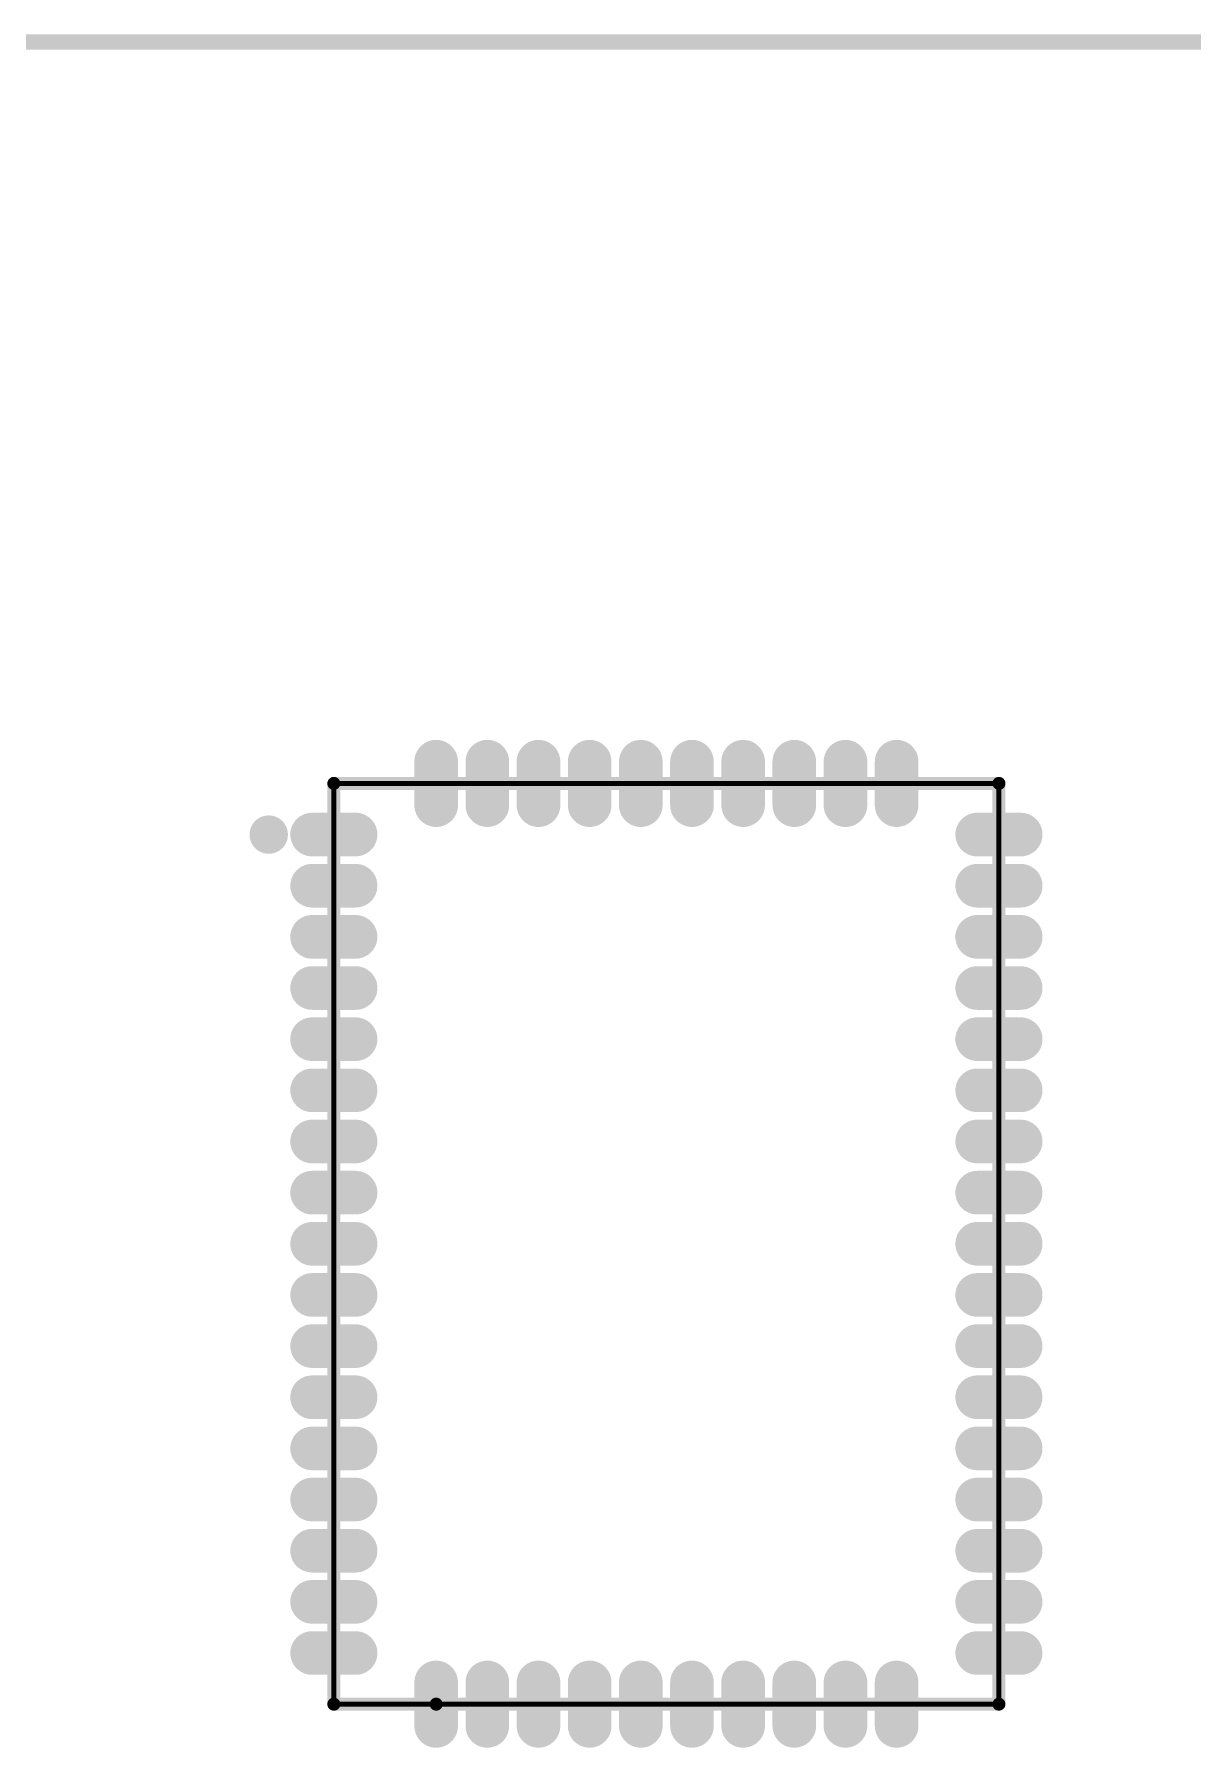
# Model space of a CAD drawing. Header units: millimetres. Extents: x 25 to 178, y 46 to 106.
# Drawn here: x 124.24 to 146.89, y 72.19 to 105.69 of the extents above; entities that cross this region are included whole.
import ezdxf

# ---------------------------------------------------------------- set-up
doc = ezdxf.new("R2010")
doc.units = ezdxf.units.MM
for name, color, linetype in [('KeepOutLayer', 6, 'Continuous'), ('Mechanical13', 56, 'Continuous'), ('TopLayer', 1, 'Continuous'), ('TopOverlay', 2, 'Continuous'), ('TopPaste', 8, 'Continuous'), ('TopSolder', 216, 'Continuous')]:
    doc.layers.add(name, color=color, linetype=linetype)

# ---------------------------------------------------------------- blocks, each defined once
blk = doc.blocks.new('BTM524_6')
at = {"layer": 'Mechanical13', "const_width": 0.1}
for points in [[(-6.5, -9), (-6.5, 9)], [(-6.5, 9), (-4.5, 9)], [(-4.5, 9), (6.5, 9)], [(6.5, -9), (6.5, 9)], [(-6.5, -9), (6.5, -9)]]:
    blk.add_lwpolyline(points, dxfattribs=at)
at = {"layer": 'Mechanical13', "const_width": 0.05}
for points in [[(-6.525, 9, 1), (-6.475, 9, 1)], [(-6.525, 9, 1), (-6.475, 9, 1)], [(-4.525, 9, 1), (-4.475, 9, 1)], [(-4.525, 9, 1), (-4.475, 9, 1)], [(6.475, 9, 1), (6.525, 9, 1)], [(6.475, 9, 1), (6.525, 9, 1)], [(-6.525, -9, 1), (-6.475, -9, 1)], [(-6.525, -9, 1), (-6.475, -9, 1)], [(6.475, -9, 1), (6.525, -9, 1)], [(6.475, -9, 1), (6.525, -9, 1)]]:
    blk.add_lwpolyline(points, format="xyb", close=True, dxfattribs=at)
at = {"layer": 'TopLayer', "const_width": 0.65}
for points in [[(-4.5, 9.425), (-4.5, 8.575)], [(-3.5, 9.425), (-3.5, 8.575)], [(-2.5, 9.425), (-2.5, 8.575)], [(-1.5, 9.425), (-1.5, 8.575)], [(-0.5, 9.425), (-0.5, 8.575)], [(0.5, 9.425), (0.5, 8.575)], [(1.5, 9.425), (1.5, 8.575)], [(2.5, 9.425), (2.5, 8.575)], [(3.5, 9.425), (3.5, 8.575)], [(4.5, 9.425), (4.5, 8.575)], [(-6.925, 8), (-6.075, 8)], [(6.075, 8), (6.925, 8)], [(-6.925, 7), (-6.075, 7)], [(6.075, 7), (6.925, 7)], [(-6.925, 6), (-6.075, 6)], [(6.075, 6), (6.925, 6)], [(-6.925, 5), (-6.075, 5)], [(6.075, 5), (6.925, 5)], [(-6.925, 4), (-6.075, 4)], [(6.075, 4), (6.925, 4)], [(-6.925, 3), (-6.075, 3)], [(6.075, 3), (6.925, 3)], [(-6.925, 2), (-6.075, 2)], [(6.075, 2), (6.925, 2)], [(-6.925, 1), (-6.075, 1)], [(6.075, 1), (6.925, 1)], [(-6.925, 0), (-6.075, 0)], [(6.075, 0), (6.925, 0)], [(-6.925, -1), (-6.075, -1)], [(6.075, -1), (6.925, -1)], [(-6.925, -2), (-6.075, -2)], [(6.075, -2), (6.925, -2)], [(-6.925, -3), (-6.075, -3)], [(6.075, -3), (6.925, -3)], [(-6.925, -4), (-6.075, -4)], [(6.075, -4), (6.925, -4)], [(-6.925, -5), (-6.075, -5)], [(6.075, -5), (6.925, -5)], [(-6.925, -6), (-6.075, -6)], [(6.075, -6), (6.925, -6)], [(-6.925, -7), (-6.075, -7)], [(6.075, -7), (6.925, -7)], [(-6.925, -8), (-6.075, -8)], [(6.075, -8), (6.925, -8)], [(-4.5, -8.575), (-4.5, -9.425)], [(-3.5, -8.575), (-3.5, -9.425)], [(-2.5, -8.575), (-2.5, -9.425)], [(-1.5, -8.575), (-1.5, -9.425)], [(-0.5, -8.575), (-0.5, -9.425)], [(0.5, -8.575), (0.5, -9.425)], [(1.5, -8.575), (1.5, -9.425)], [(2.5, -8.575), (2.5, -9.425)], [(3.5, -8.575), (3.5, -9.425)], [(4.5, -8.575), (4.5, -9.425)]]:
    blk.add_lwpolyline(points, dxfattribs=at)
at = {"layer": 'TopLayer', "const_width": 0.325}
for points in [[(-4.663, 9.425, 1), (-4.338, 9.425, 1)], [(-3.662, 9.425, 1), (-3.338, 9.425, 1)], [(-2.662, 9.425, 1), (-2.338, 9.425, 1)], [(-1.662, 9.425, 1), (-1.338, 9.425, 1)], [(-0.662, 9.425, 1), (-0.337, 9.425, 1)], [(0.338, 9.425, 1), (0.663, 9.425, 1)], [(1.338, 9.425, 1), (1.663, 9.425, 1)], [(2.338, 9.425, 1), (2.663, 9.425, 1)], [(3.338, 9.425, 1), (3.663, 9.425, 1)], [(4.338, 9.425, 1), (4.663, 9.425, 1)], [(-4.663, 8.575, 1), (-4.338, 8.575, 1)], [(-3.662, 8.575, 1), (-3.338, 8.575, 1)], [(-2.662, 8.575, 1), (-2.338, 8.575, 1)], [(-1.662, 8.575, 1), (-1.338, 8.575, 1)], [(-0.662, 8.575, 1), (-0.337, 8.575, 1)], [(0.338, 8.575, 1), (0.663, 8.575, 1)], [(1.338, 8.575, 1), (1.663, 8.575, 1)], [(2.338, 8.575, 1), (2.663, 8.575, 1)], [(3.338, 8.575, 1), (3.663, 8.575, 1)], [(4.338, 8.575, 1), (4.663, 8.575, 1)], [(-7.087, 8, 1), (-6.763, 8, 1)], [(-6.238, 8, 1), (-5.913, 8, 1)], [(5.913, 8, 1), (6.238, 8, 1)], [(6.763, 8, 1), (7.088, 8, 1)], [(-7.087, 7, 1), (-6.763, 7, 1)], [(-6.238, 7, 1), (-5.913, 7, 1)], [(5.913, 7, 1), (6.238, 7, 1)], [(6.763, 7, 1), (7.088, 7, 1)], [(-7.087, 6, 1), (-6.763, 6, 1)], [(-6.238, 6, 1), (-5.913, 6, 1)], [(5.913, 6, 1), (6.238, 6, 1)], [(6.763, 6, 1), (7.088, 6, 1)], [(-7.087, 5, 1), (-6.763, 5, 1)], [(-6.238, 5, 1), (-5.913, 5, 1)], [(5.913, 5, 1), (6.238, 5, 1)], [(6.763, 5, 1), (7.088, 5, 1)], [(-7.087, 4, 1), (-6.763, 4, 1)], [(-6.238, 4, 1), (-5.913, 4, 1)], [(5.913, 4, 1), (6.238, 4, 1)], [(6.763, 4, 1), (7.088, 4, 1)], [(-7.087, 3, 1), (-6.763, 3, 1)], [(-6.238, 3, 1), (-5.913, 3, 1)], [(5.913, 3, 1), (6.238, 3, 1)], [(6.763, 3, 1), (7.088, 3, 1)], [(-7.087, 2, 1), (-6.763, 2, 1)], [(-6.238, 2, 1), (-5.913, 2, 1)], [(5.913, 2, 1), (6.238, 2, 1)], [(6.763, 2, 1), (7.088, 2, 1)], [(-7.087, 1, 1), (-6.763, 1, 1)], [(-6.238, 1, 1), (-5.913, 1, 1)], [(5.913, 1, 1), (6.238, 1, 1)], [(6.763, 1, 1), (7.088, 1, 1)], [(-7.087, 0, 1), (-6.763, 0, 1)], [(-6.238, 0, 1), (-5.913, 0, 1)], [(5.913, 0, 1), (6.238, 0, 1)], [(6.763, 0, 1), (7.088, 0, 1)], [(-7.087, -1, 1), (-6.763, -1, 1)], [(-6.238, -1, 1), (-5.913, -1, 1)], [(5.913, -1, 1), (6.238, -1, 1)], [(6.763, -1, 1), (7.088, -1, 1)], [(-7.087, -2, 1), (-6.763, -2, 1)], [(-6.238, -2, 1), (-5.913, -2, 1)], [(5.913, -2, 1), (6.238, -2, 1)], [(6.763, -2, 1), (7.088, -2, 1)], [(-7.087, -3, 1), (-6.763, -3, 1)], [(-6.238, -3, 1), (-5.913, -3, 1)], [(5.913, -3, 1), (6.238, -3, 1)], [(6.763, -3, 1), (7.088, -3, 1)], [(-7.087, -4, 1), (-6.763, -4, 1)], [(-6.238, -4, 1), (-5.913, -4, 1)], [(5.913, -4, 1), (6.238, -4, 1)], [(6.763, -4, 1), (7.088, -4, 1)], [(-7.087, -5, 1), (-6.763, -5, 1)], [(-6.238, -5, 1), (-5.913, -5, 1)], [(5.913, -5, 1), (6.238, -5, 1)], [(6.763, -5, 1), (7.088, -5, 1)], [(-7.087, -6, 1), (-6.763, -6, 1)], [(-6.238, -6, 1), (-5.913, -6, 1)], [(5.913, -6, 1), (6.238, -6, 1)], [(6.763, -6, 1), (7.088, -6, 1)], [(-7.087, -7, 1), (-6.763, -7, 1)], [(-6.238, -7, 1), (-5.913, -7, 1)], [(5.913, -7, 1), (6.238, -7, 1)], [(6.763, -7, 1), (7.088, -7, 1)], [(-7.087, -8, 1), (-6.763, -8, 1)], [(-6.238, -8, 1), (-5.913, -8, 1)], [(5.913, -8, 1), (6.238, -8, 1)], [(6.763, -8, 1), (7.088, -8, 1)], [(-4.663, -8.575, 1), (-4.338, -8.575, 1)], [(-3.662, -8.575, 1), (-3.338, -8.575, 1)], [(-2.662, -8.575, 1), (-2.338, -8.575, 1)], [(-1.662, -8.575, 1), (-1.338, -8.575, 1)], [(-0.662, -8.575, 1), (-0.337, -8.575, 1)], [(0.338, -8.575, 1), (0.663, -8.575, 1)], [(1.338, -8.575, 1), (1.663, -8.575, 1)], [(2.338, -8.575, 1), (2.663, -8.575, 1)], [(3.338, -8.575, 1), (3.663, -8.575, 1)], [(4.338, -8.575, 1), (4.663, -8.575, 1)], [(-4.663, -9.425, 1), (-4.338, -9.425, 1)], [(-3.662, -9.425, 1), (-3.338, -9.425, 1)], [(-2.662, -9.425, 1), (-2.338, -9.425, 1)], [(-1.662, -9.425, 1), (-1.338, -9.425, 1)], [(-0.662, -9.425, 1), (-0.337, -9.425, 1)], [(0.338, -9.425, 1), (0.663, -9.425, 1)], [(1.338, -9.425, 1), (1.663, -9.425, 1)], [(2.338, -9.425, 1), (2.663, -9.425, 1)], [(3.338, -9.425, 1), (3.663, -9.425, 1)], [(4.338, -9.425, 1), (4.663, -9.425, 1)]]:
    blk.add_lwpolyline(points, format="xyb", close=True, dxfattribs=at)
at = {"layer": 'TopOverlay', "const_width": 0.254}
for points in [[(-6.5, 9), (6.5, 9)], [(-6.5, -9), (-6.5, 9)], [(6.5, -9), (6.5, 9)], [(-6.5, -9), (-4.5, -9)], [(-4.5, -9), (6.5, -9)]]:
    blk.add_lwpolyline(points, dxfattribs=at)
at = {"layer": 'TopOverlay'}
for points, const_width in [([(-6.564, 9, 1), (-6.437, 9, 1)], 0.127), ([(-6.564, 9, 1), (-6.437, 9, 1)], 0.127), ([(6.437, 9, 1), (6.564, 9, 1)], 0.127), ([(6.437, 9, 1), (6.564, 9, 1)], 0.127), ([(-7.648, 7.999, 1), (-7.898, 7.999, 1)], 0.5), ([(-8.023, 7.999, 1), (-7.773, 7.999, 1)], 0.25), ([(-7.773, 7.999, 1), (-7.523, 7.999, 1)], 0.25), ([(-6.564, -9, 1), (-6.437, -9, 1)], 0.127), ([(-6.564, -9, 1), (-6.437, -9, 1)], 0.127), ([(-4.564, -9, 1), (-4.437, -9, 1)], 0.127), ([(-4.564, -9, 1), (-4.437, -9, 1)], 0.127), ([(6.437, -9, 1), (6.564, -9, 1)], 0.127), ([(6.437, -9, 1), (6.564, -9, 1)], 0.127)]:
    blk.add_lwpolyline(points, format="xyb", close=True, dxfattribs=dict(at, const_width=const_width))
at = {"layer": 'TopPaste', "const_width": 0.65}
for points in [[(-4.5, 9.425), (-4.5, 8.575)], [(-3.5, 9.425), (-3.5, 8.575)], [(-2.5, 9.425), (-2.5, 8.575)], [(-1.5, 9.425), (-1.5, 8.575)], [(-0.5, 9.425), (-0.5, 8.575)], [(0.5, 9.425), (0.5, 8.575)], [(1.5, 9.425), (1.5, 8.575)], [(2.5, 9.425), (2.5, 8.575)], [(3.5, 9.425), (3.5, 8.575)], [(4.5, 9.425), (4.5, 8.575)], [(-6.925, 8), (-6.075, 8)], [(6.075, 8), (6.925, 8)], [(-6.925, 7), (-6.075, 7)], [(6.075, 7), (6.925, 7)], [(-6.925, 6), (-6.075, 6)], [(6.075, 6), (6.925, 6)], [(-6.925, 5), (-6.075, 5)], [(6.075, 5), (6.925, 5)], [(-6.925, 4), (-6.075, 4)], [(6.075, 4), (6.925, 4)], [(-6.925, 3), (-6.075, 3)], [(6.075, 3), (6.925, 3)], [(-6.925, 2), (-6.075, 2)], [(6.075, 2), (6.925, 2)], [(-6.925, 1), (-6.075, 1)], [(6.075, 1), (6.925, 1)], [(-6.925, 0), (-6.075, 0)], [(6.075, 0), (6.925, 0)], [(-6.925, -1), (-6.075, -1)], [(6.075, -1), (6.925, -1)], [(-6.925, -2), (-6.075, -2)], [(6.075, -2), (6.925, -2)], [(-6.925, -3), (-6.075, -3)], [(6.075, -3), (6.925, -3)], [(-6.925, -4), (-6.075, -4)], [(6.075, -4), (6.925, -4)], [(-6.925, -5), (-6.075, -5)], [(6.075, -5), (6.925, -5)], [(-6.925, -6), (-6.075, -6)], [(6.075, -6), (6.925, -6)], [(-6.925, -7), (-6.075, -7)], [(6.075, -7), (6.925, -7)], [(-6.925, -8), (-6.075, -8)], [(6.075, -8), (6.925, -8)], [(-4.5, -8.575), (-4.5, -9.425)], [(-3.5, -8.575), (-3.5, -9.425)], [(-2.5, -8.575), (-2.5, -9.425)], [(-1.5, -8.575), (-1.5, -9.425)], [(-0.5, -8.575), (-0.5, -9.425)], [(0.5, -8.575), (0.5, -9.425)], [(1.5, -8.575), (1.5, -9.425)], [(2.5, -8.575), (2.5, -9.425)], [(3.5, -8.575), (3.5, -9.425)], [(4.5, -8.575), (4.5, -9.425)]]:
    blk.add_lwpolyline(points, dxfattribs=at)
at = {"layer": 'TopPaste', "const_width": 0.325}
for points in [[(-4.663, 9.425, 1), (-4.338, 9.425, 1)], [(-3.662, 9.425, 1), (-3.338, 9.425, 1)], [(-2.662, 9.425, 1), (-2.338, 9.425, 1)], [(-1.662, 9.425, 1), (-1.338, 9.425, 1)], [(-0.662, 9.425, 1), (-0.337, 9.425, 1)], [(0.338, 9.425, 1), (0.663, 9.425, 1)], [(1.338, 9.425, 1), (1.663, 9.425, 1)], [(2.338, 9.425, 1), (2.663, 9.425, 1)], [(3.338, 9.425, 1), (3.663, 9.425, 1)], [(4.338, 9.425, 1), (4.663, 9.425, 1)], [(-4.663, 8.575, 1), (-4.338, 8.575, 1)], [(-3.662, 8.575, 1), (-3.338, 8.575, 1)], [(-2.662, 8.575, 1), (-2.338, 8.575, 1)], [(-1.662, 8.575, 1), (-1.338, 8.575, 1)], [(-0.662, 8.575, 1), (-0.337, 8.575, 1)], [(0.338, 8.575, 1), (0.663, 8.575, 1)], [(1.338, 8.575, 1), (1.663, 8.575, 1)], [(2.338, 8.575, 1), (2.663, 8.575, 1)], [(3.338, 8.575, 1), (3.663, 8.575, 1)], [(4.338, 8.575, 1), (4.663, 8.575, 1)], [(-7.087, 8, 1), (-6.763, 8, 1)], [(-6.238, 8, 1), (-5.913, 8, 1)], [(5.913, 8, 1), (6.238, 8, 1)], [(6.763, 8, 1), (7.088, 8, 1)], [(-7.087, 7, 1), (-6.763, 7, 1)], [(-6.238, 7, 1), (-5.913, 7, 1)], [(5.913, 7, 1), (6.238, 7, 1)], [(6.763, 7, 1), (7.088, 7, 1)], [(-7.087, 6, 1), (-6.763, 6, 1)], [(-6.238, 6, 1), (-5.913, 6, 1)], [(5.913, 6, 1), (6.238, 6, 1)], [(6.763, 6, 1), (7.088, 6, 1)], [(-7.087, 5, 1), (-6.763, 5, 1)], [(-6.238, 5, 1), (-5.913, 5, 1)], [(5.913, 5, 1), (6.238, 5, 1)], [(6.763, 5, 1), (7.088, 5, 1)], [(-7.087, 4, 1), (-6.763, 4, 1)], [(-6.238, 4, 1), (-5.913, 4, 1)], [(5.913, 4, 1), (6.238, 4, 1)], [(6.763, 4, 1), (7.088, 4, 1)], [(-7.087, 3, 1), (-6.763, 3, 1)], [(-6.238, 3, 1), (-5.913, 3, 1)], [(5.913, 3, 1), (6.238, 3, 1)], [(6.763, 3, 1), (7.088, 3, 1)], [(-7.087, 2, 1), (-6.763, 2, 1)], [(-6.238, 2, 1), (-5.913, 2, 1)], [(5.913, 2, 1), (6.238, 2, 1)], [(6.763, 2, 1), (7.088, 2, 1)], [(-7.087, 1, 1), (-6.763, 1, 1)], [(-6.238, 1, 1), (-5.913, 1, 1)], [(5.913, 1, 1), (6.238, 1, 1)], [(6.763, 1, 1), (7.088, 1, 1)], [(-7.087, 0, 1), (-6.763, 0, 1)], [(-6.238, 0, 1), (-5.913, 0, 1)], [(5.913, 0, 1), (6.238, 0, 1)], [(6.763, 0, 1), (7.088, 0, 1)], [(-7.087, -1, 1), (-6.763, -1, 1)], [(-6.238, -1, 1), (-5.913, -1, 1)], [(5.913, -1, 1), (6.238, -1, 1)], [(6.763, -1, 1), (7.088, -1, 1)], [(-7.087, -2, 1), (-6.763, -2, 1)], [(-6.238, -2, 1), (-5.913, -2, 1)], [(5.913, -2, 1), (6.238, -2, 1)], [(6.763, -2, 1), (7.088, -2, 1)], [(-7.087, -3, 1), (-6.763, -3, 1)], [(-6.238, -3, 1), (-5.913, -3, 1)], [(5.913, -3, 1), (6.238, -3, 1)], [(6.763, -3, 1), (7.088, -3, 1)], [(-7.087, -4, 1), (-6.763, -4, 1)], [(-6.238, -4, 1), (-5.913, -4, 1)], [(5.913, -4, 1), (6.238, -4, 1)], [(6.763, -4, 1), (7.088, -4, 1)], [(-7.087, -5, 1), (-6.763, -5, 1)], [(-6.238, -5, 1), (-5.913, -5, 1)], [(5.913, -5, 1), (6.238, -5, 1)], [(6.763, -5, 1), (7.088, -5, 1)], [(-7.087, -6, 1), (-6.763, -6, 1)], [(-6.238, -6, 1), (-5.913, -6, 1)], [(5.913, -6, 1), (6.238, -6, 1)], [(6.763, -6, 1), (7.088, -6, 1)], [(-7.087, -7, 1), (-6.763, -7, 1)], [(-6.238, -7, 1), (-5.913, -7, 1)], [(5.913, -7, 1), (6.238, -7, 1)], [(6.763, -7, 1), (7.088, -7, 1)], [(-7.087, -8, 1), (-6.763, -8, 1)], [(-6.238, -8, 1), (-5.913, -8, 1)], [(5.913, -8, 1), (6.238, -8, 1)], [(6.763, -8, 1), (7.088, -8, 1)], [(-4.663, -8.575, 1), (-4.338, -8.575, 1)], [(-3.662, -8.575, 1), (-3.338, -8.575, 1)], [(-2.662, -8.575, 1), (-2.338, -8.575, 1)], [(-1.662, -8.575, 1), (-1.338, -8.575, 1)], [(-0.662, -8.575, 1), (-0.337, -8.575, 1)], [(0.338, -8.575, 1), (0.663, -8.575, 1)], [(1.338, -8.575, 1), (1.663, -8.575, 1)], [(2.338, -8.575, 1), (2.663, -8.575, 1)], [(3.338, -8.575, 1), (3.663, -8.575, 1)], [(4.338, -8.575, 1), (4.663, -8.575, 1)], [(-4.663, -9.425, 1), (-4.338, -9.425, 1)], [(-3.662, -9.425, 1), (-3.338, -9.425, 1)], [(-2.662, -9.425, 1), (-2.338, -9.425, 1)], [(-1.662, -9.425, 1), (-1.338, -9.425, 1)], [(-0.662, -9.425, 1), (-0.337, -9.425, 1)], [(0.338, -9.425, 1), (0.663, -9.425, 1)], [(1.338, -9.425, 1), (1.663, -9.425, 1)], [(2.338, -9.425, 1), (2.663, -9.425, 1)], [(3.338, -9.425, 1), (3.663, -9.425, 1)], [(4.338, -9.425, 1), (4.663, -9.425, 1)]]:
    blk.add_lwpolyline(points, format="xyb", close=True, dxfattribs=at)
at = {"layer": 'TopSolder', "const_width": 0.853}
for points in [[(-4.5, 9.425), (-4.5, 8.575)], [(-3.5, 9.425), (-3.5, 8.575)], [(-2.5, 9.425), (-2.5, 8.575)], [(-1.5, 9.425), (-1.5, 8.575)], [(-0.5, 9.425), (-0.5, 8.575)], [(0.5, 9.425), (0.5, 8.575)], [(1.5, 9.425), (1.5, 8.575)], [(2.5, 9.425), (2.5, 8.575)], [(3.5, 9.425), (3.5, 8.575)], [(4.5, 9.425), (4.5, 8.575)], [(-6.925, 8), (-6.075, 8)], [(6.075, 8), (6.925, 8)], [(-6.925, 7), (-6.075, 7)], [(6.075, 7), (6.925, 7)], [(-6.925, 6), (-6.075, 6)], [(6.075, 6), (6.925, 6)], [(-6.925, 5), (-6.075, 5)], [(6.075, 5), (6.925, 5)], [(-6.925, 4), (-6.075, 4)], [(6.075, 4), (6.925, 4)], [(-6.925, 3), (-6.075, 3)], [(6.075, 3), (6.925, 3)], [(-6.925, 2), (-6.075, 2)], [(6.075, 2), (6.925, 2)], [(-6.925, 1), (-6.075, 1)], [(6.075, 1), (6.925, 1)], [(-6.925, 0), (-6.075, 0)], [(6.075, 0), (6.925, 0)], [(-6.925, -1), (-6.075, -1)], [(6.075, -1), (6.925, -1)], [(-6.925, -2), (-6.075, -2)], [(6.075, -2), (6.925, -2)], [(-6.925, -3), (-6.075, -3)], [(6.075, -3), (6.925, -3)], [(-6.925, -4), (-6.075, -4)], [(6.075, -4), (6.925, -4)], [(-6.925, -5), (-6.075, -5)], [(6.075, -5), (6.925, -5)], [(-6.925, -6), (-6.075, -6)], [(6.075, -6), (6.925, -6)], [(-6.925, -7), (-6.075, -7)], [(6.075, -7), (6.925, -7)], [(-6.925, -8), (-6.075, -8)], [(6.075, -8), (6.925, -8)], [(-4.5, -8.575), (-4.5, -9.425)], [(-3.5, -8.575), (-3.5, -9.425)], [(-2.5, -8.575), (-2.5, -9.425)], [(-1.5, -8.575), (-1.5, -9.425)], [(-0.5, -8.575), (-0.5, -9.425)], [(0.5, -8.575), (0.5, -9.425)], [(1.5, -8.575), (1.5, -9.425)], [(2.5, -8.575), (2.5, -9.425)], [(3.5, -8.575), (3.5, -9.425)], [(4.5, -8.575), (4.5, -9.425)]]:
    blk.add_lwpolyline(points, dxfattribs=at)
at = {"layer": 'TopSolder', "const_width": 0.427}
for points in [[(-4.713, 9.425, 1), (-4.287, 9.425, 1)], [(-3.713, 9.425, 1), (-3.287, 9.425, 1)], [(-2.713, 9.425, 1), (-2.287, 9.425, 1)], [(-1.713, 9.425, 1), (-1.287, 9.425, 1)], [(-0.713, 9.425, 1), (-0.287, 9.425, 1)], [(0.287, 9.425, 1), (0.713, 9.425, 1)], [(1.287, 9.425, 1), (1.713, 9.425, 1)], [(2.287, 9.425, 1), (2.713, 9.425, 1)], [(3.287, 9.425, 1), (3.713, 9.425, 1)], [(4.287, 9.425, 1), (4.713, 9.425, 1)], [(-4.713, 8.575, 1), (-4.287, 8.575, 1)], [(-3.713, 8.575, 1), (-3.287, 8.575, 1)], [(-2.713, 8.575, 1), (-2.287, 8.575, 1)], [(-1.713, 8.575, 1), (-1.287, 8.575, 1)], [(-0.713, 8.575, 1), (-0.287, 8.575, 1)], [(0.287, 8.575, 1), (0.713, 8.575, 1)], [(1.287, 8.575, 1), (1.713, 8.575, 1)], [(2.287, 8.575, 1), (2.713, 8.575, 1)], [(3.287, 8.575, 1), (3.713, 8.575, 1)], [(4.287, 8.575, 1), (4.713, 8.575, 1)], [(-7.138, 8, 1), (-6.712, 8, 1)], [(-6.288, 8, 1), (-5.862, 8, 1)], [(5.862, 8, 1), (6.288, 8, 1)], [(6.712, 8, 1), (7.138, 8, 1)], [(-7.138, 7, 1), (-6.712, 7, 1)], [(-6.288, 7, 1), (-5.862, 7, 1)], [(5.862, 7, 1), (6.288, 7, 1)], [(6.712, 7, 1), (7.138, 7, 1)], [(-7.138, 6, 1), (-6.712, 6, 1)], [(-6.288, 6, 1), (-5.862, 6, 1)], [(5.862, 6, 1), (6.288, 6, 1)], [(6.712, 6, 1), (7.138, 6, 1)], [(-7.138, 5, 1), (-6.712, 5, 1)], [(-6.288, 5, 1), (-5.862, 5, 1)], [(5.862, 5, 1), (6.288, 5, 1)], [(6.712, 5, 1), (7.138, 5, 1)], [(-7.138, 4, 1), (-6.712, 4, 1)], [(-6.288, 4, 1), (-5.862, 4, 1)], [(5.862, 4, 1), (6.288, 4, 1)], [(6.712, 4, 1), (7.138, 4, 1)], [(-7.138, 3, 1), (-6.712, 3, 1)], [(-6.288, 3, 1), (-5.862, 3, 1)], [(5.862, 3, 1), (6.288, 3, 1)], [(6.712, 3, 1), (7.138, 3, 1)], [(-7.138, 2, 1), (-6.712, 2, 1)], [(-6.288, 2, 1), (-5.862, 2, 1)], [(5.862, 2, 1), (6.288, 2, 1)], [(6.712, 2, 1), (7.138, 2, 1)], [(-7.138, 1, 1), (-6.712, 1, 1)], [(-6.288, 1, 1), (-5.862, 1, 1)], [(5.862, 1, 1), (6.288, 1, 1)], [(6.712, 1, 1), (7.138, 1, 1)], [(-7.138, 0, 1), (-6.712, 0, 1)], [(-6.288, 0, 1), (-5.862, 0, 1)], [(5.862, 0, 1), (6.288, 0, 1)], [(6.712, 0, 1), (7.138, 0, 1)], [(-7.138, -1, 1), (-6.712, -1, 1)], [(-6.288, -1, 1), (-5.862, -1, 1)], [(5.862, -1, 1), (6.288, -1, 1)], [(6.712, -1, 1), (7.138, -1, 1)], [(-7.138, -2, 1), (-6.712, -2, 1)], [(-6.288, -2, 1), (-5.862, -2, 1)], [(5.862, -2, 1), (6.288, -2, 1)], [(6.712, -2, 1), (7.138, -2, 1)], [(-7.138, -3, 1), (-6.712, -3, 1)], [(-6.288, -3, 1), (-5.862, -3, 1)], [(5.862, -3, 1), (6.288, -3, 1)], [(6.712, -3, 1), (7.138, -3, 1)], [(-7.138, -4, 1), (-6.712, -4, 1)], [(-6.288, -4, 1), (-5.862, -4, 1)], [(5.862, -4, 1), (6.288, -4, 1)], [(6.712, -4, 1), (7.138, -4, 1)], [(-7.138, -5, 1), (-6.712, -5, 1)], [(-6.288, -5, 1), (-5.862, -5, 1)], [(5.862, -5, 1), (6.288, -5, 1)], [(6.712, -5, 1), (7.138, -5, 1)], [(-7.138, -6, 1), (-6.712, -6, 1)], [(-6.288, -6, 1), (-5.862, -6, 1)], [(5.862, -6, 1), (6.288, -6, 1)], [(6.712, -6, 1), (7.138, -6, 1)], [(-7.138, -7, 1), (-6.712, -7, 1)], [(-6.288, -7, 1), (-5.862, -7, 1)], [(5.862, -7, 1), (6.288, -7, 1)], [(6.712, -7, 1), (7.138, -7, 1)], [(-7.138, -8, 1), (-6.712, -8, 1)], [(-6.288, -8, 1), (-5.862, -8, 1)], [(5.862, -8, 1), (6.288, -8, 1)], [(6.712, -8, 1), (7.138, -8, 1)], [(-4.713, -8.575, 1), (-4.287, -8.575, 1)], [(-3.713, -8.575, 1), (-3.287, -8.575, 1)], [(-2.713, -8.575, 1), (-2.287, -8.575, 1)], [(-1.713, -8.575, 1), (-1.287, -8.575, 1)], [(-0.713, -8.575, 1), (-0.287, -8.575, 1)], [(0.287, -8.575, 1), (0.713, -8.575, 1)], [(1.287, -8.575, 1), (1.713, -8.575, 1)], [(2.287, -8.575, 1), (2.713, -8.575, 1)], [(3.287, -8.575, 1), (3.713, -8.575, 1)], [(4.287, -8.575, 1), (4.713, -8.575, 1)], [(-4.713, -9.425, 1), (-4.287, -9.425, 1)], [(-3.713, -9.425, 1), (-3.287, -9.425, 1)], [(-2.713, -9.425, 1), (-2.287, -9.425, 1)], [(-1.713, -9.425, 1), (-1.287, -9.425, 1)], [(-0.713, -9.425, 1), (-0.287, -9.425, 1)], [(0.287, -9.425, 1), (0.713, -9.425, 1)], [(1.287, -9.425, 1), (1.713, -9.425, 1)], [(2.287, -9.425, 1), (2.713, -9.425, 1)], [(3.287, -9.425, 1), (3.713, -9.425, 1)], [(4.287, -9.425, 1), (4.713, -9.425, 1)]]:
    blk.add_lwpolyline(points, format="xyb", close=True, dxfattribs=at)

msp = doc.modelspace()

# ---------------------------------------------------------------- linework, layer by layer
at = {"layer": 'KeepOutLayer', "const_width": 0.3}
msp.add_lwpolyline([(25.654, 105.537), (177.8, 105.537)], dxfattribs=at)

# ---------------------------------------------------------------- block references
msp.add_blockref('BTM524_6', (136.599, 82.042))

doc.saveas('drawing.dxf')
